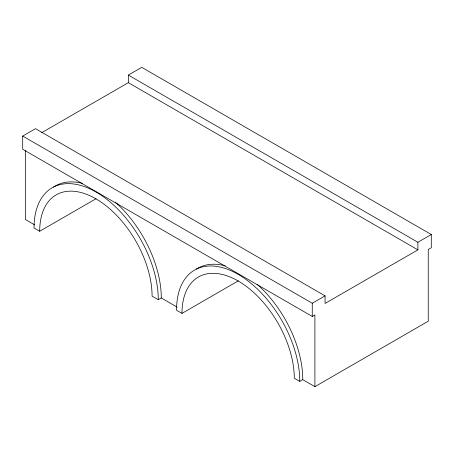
<?xml version="1.0" encoding="UTF-8"?>
<svg xmlns="http://www.w3.org/2000/svg" width="454" height="454" viewBox="0 0 454 454"><rect width="100%" height="100%" fill="white"/><g stroke="black" fill="none" stroke-linecap="round" stroke-linejoin="round"><path stroke-width="0.68" d="M257.151 284.295A87.106 50.292 60 0 1 302.756 379.64L314.9 386.655L314.9 314.917L312.267 316.438L22.7 149.258L22.7 136.069L35.497 128.681L325.064 295.86L325.064 303.454L417.896 249.853L417.896 242.26L128.329 75.08L128.329 82.673L417.896 249.853M128.329 75.08L141.733 67.345L431.3 234.525L431.3 247.714L428.247 249.479L428.247 321.216L314.9 386.655M41.603 132.744L128.329 82.673M177.134 307.12L161.289 297.972L158.281 299.702A87.86 50.729 60 0 0 96.157 192.099A87.86 50.729 60 0 0 34.027 227.97L39.702 231.245L96.038 198.721M302.756 379.64L299.748 381.377A87.106 50.292 60 0 0 238.157 274.364A87.106 50.292 60 0 0 176.566 310.264L181.975 313.385L238.31 280.861M22.7 136.069L312.267 303.249L325.064 295.86M417.896 242.26L431.3 234.525M34.697 224.883L25.333 219.475L25.333 150.552M158.281 299.702L152.09 296.133A79.473 45.882 60 0 0 95.896 198.801A79.473 45.882 60 0 0 39.702 231.245M299.748 381.377L294.294 378.227A79.422 45.854 60 0 0 238.134 280.958A79.422 45.854 60 0 0 181.975 313.385M312.267 303.249L312.267 316.438M53.464 187.116A87.86 50.729 60 0 1 82.378 183.337M115.242 202.092A87.86 50.729 60 0 1 161.289 297.972M196.338 269.097A87.106 50.292 60 0 1 225.178 265.834"/></g></svg>
